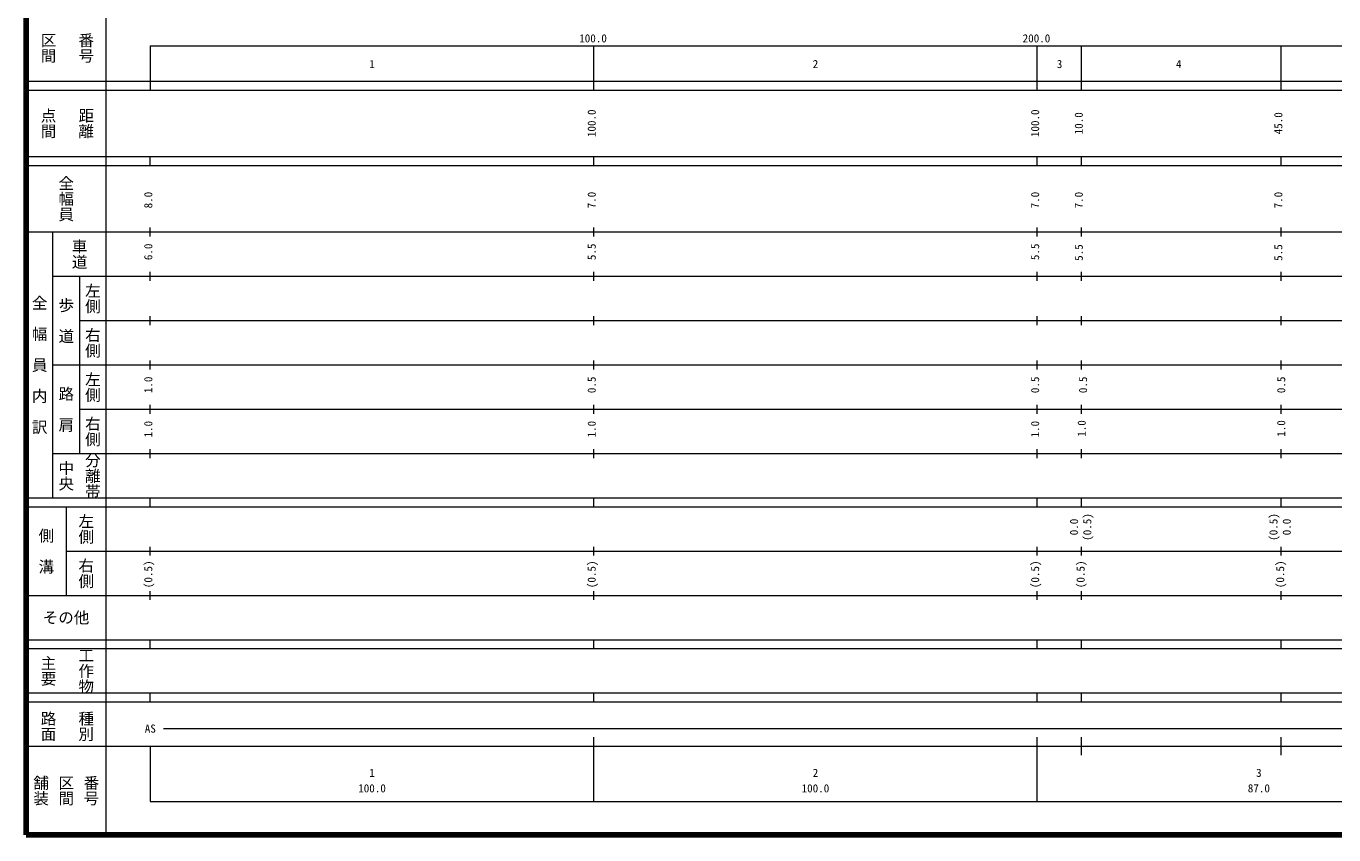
# Model space of a CAD drawing. Units: millimetres, scale not verified. Extents: x 40000 to 680000, y 20000 to 380000.
# Drawn here: x 40000 to 334910, y 20000 to 202409 of the extents above; entities that cross this region are included whole.
import ezdxf
from ezdxf.enums import TextEntityAlignment as Align

# ---------------------------------------------------------------- set-up
doc = ezdxf.new("R2010")
doc.units = ezdxf.units.MM
doc.header["$LTSCALE"] = 1000
doc.layers.add('M-TTL', color=2, linetype='Continuous', lineweight=140)
doc.layers.add('M-TTL-BAND', color=7, linetype='Continuous', lineweight=13)
doc.styles.add('@ＭＳ ゴシック', font='')
doc.styles.add('ＭＳ ゴシック', font='')
doc.styles.get('@ＭＳ ゴシック').set_extended_font_data('@MS Gothic')
doc.styles.get('ＭＳ ゴシック').set_extended_font_data('MS Gothic')

msp = doc.modelspace()

# ---------------------------------------------------------------- linework, layer by layer
at = {"layer": 'M-TTL'}
for p, q in [((40000, 380000), (40000, 20000)), ((40000, 20000), (680000, 20000))]:
    msp.add_line(p, q, dxfattribs=at)
at = {"layer": 'M-TTL-BAND'}
for p, q in [((58000, 370000), (58000, 20000)), ((68000, 198000), (68000, 188000)), ((68000, 198000), (579000, 198000)), ((168000, 188000), (168000, 198000)), ((268000, 188000), (268000, 198000)), ((278000, 188000), (278000, 198000)), ((323000, 188000), (323000, 198000)), ((40000, 190000), (579000, 190000)), ((40000, 188000), (579000, 188000)), ((40000, 173000), (579000, 173000)), ((68000, 171000), (68000, 173000)), ((168000, 171000), (168000, 173000)), ((268000, 171000), (268000, 173000)), ((278000, 171000), (278000, 173000)), ((323000, 171000), (323000, 173000)), ((40000, 171000), (579000, 171000)), ((68000, 155000), (68000, 157000)), ((168000, 155000), (168000, 157000)), ((268000, 155000), (268000, 157000)), ((278000, 155000), (278000, 157000)), ((323000, 155000), (323000, 157000)), ((40000, 156000), (579000, 156000)), ((46000, 96000), (46000, 156000)), ((46000, 146000), (579000, 146000)), ((52000, 146000), (52000, 106000)), ((68000, 145000), (68000, 147000)), ((168000, 145000), (168000, 147000)), ((268000, 145000), (268000, 147000)), ((278000, 145000), (278000, 147000)), ((323000, 145000), (323000, 147000)), ((52000, 136000), (579000, 136000)), ((68000, 135000), (68000, 137000)), ((168000, 135000), (168000, 137000)), ((268000, 135000), (268000, 137000)), ((278000, 135000), (278000, 137000)), ((323000, 135000), (323000, 137000)), ((68000, 125000), (68000, 127000)), ((168000, 125000), (168000, 127000)), ((268000, 125000), (268000, 127000)), ((278000, 125000), (278000, 127000)), ((323000, 125000), (323000, 127000)), ((46000, 126000), (579000, 126000)), ((52000, 116000), (579000, 116000)), ((68000, 115000), (68000, 117000)), ((168000, 115000), (168000, 117000)), ((268000, 115000), (268000, 117000)), ((278000, 115000), (278000, 117000)), ((323000, 115000), (323000, 117000)), ((68000, 105000), (68000, 107000)), ((168000, 105000), (168000, 107000)), ((268000, 105000), (268000, 107000)), ((278000, 105000), (278000, 107000)), ((323000, 105000), (323000, 107000)), ((46000, 106000), (579000, 106000)), ((40000, 96000), (579000, 96000)), ((68000, 94000), (68000, 96000)), ((168000, 94000), (168000, 96000)), ((268000, 94000), (268000, 96000)), ((278000, 94000), (278000, 96000)), ((323000, 94000), (323000, 96000)), ((40000, 94000), (579000, 94000)), ((49000, 94000), (49000, 74000)), ((49000, 84000), (579000, 84000)), ((68000, 83000), (68000, 85000)), ((168000, 83000), (168000, 85000)), ((268000, 83000), (268000, 85000)), ((278000, 83000), (278000, 85000)), ((323000, 83000), (323000, 85000)), ((40000, 74000), (579000, 74000)), ((68000, 73000), (68000, 75000)), ((168000, 73000), (168000, 75000)), ((268000, 73000), (268000, 75000)), ((278000, 73000), (278000, 75000)), ((323000, 73000), (323000, 75000)), ((40000, 64000), (579000, 64000)), ((40000, 62000), (579000, 62000)), ((68000, 62000), (68000, 64000)), ((168000, 62000), (168000, 64000)), ((268000, 62000), (268000, 64000)), ((278000, 62000), (278000, 64000)), ((323000, 62000), (323000, 64000)), ((40000, 52000), (579000, 52000)), ((68000, 50000), (68000, 52000)), ((168000, 50000), (168000, 52000)), ((268000, 50000), (268000, 52000)), ((278000, 50000), (278000, 52000)), ((323000, 50000), (323000, 52000)), ((40000, 50000), (579000, 50000)), ((71000, 44000), (565000, 44000)), ((168000, 27500), (168000, 42000)), ((268000, 27500), (268000, 42000)), ((278000, 38000), (278000, 42000)), ((323000, 38000), (323000, 42000)), ((40000, 40000), (579000, 40000)), ((68000, 40000), (68000, 27500)), ((68000, 27500), (579000, 27500))]:
    msp.add_line(p, q, dxfattribs=at)

# ---------------------------------------------------------------- texts
at = {"layer": 'M-TTL-BAND', "style": '@ＭＳ ゴシック'}
for s, p in [('区間', (45000, 197500)), ('番号', (53500, 197500)), ('点間', (45000, 180500)), ('距離', (53500, 180500)), ('全幅員', (49000, 163500)), ('車道', (52000, 151000)), ('全\u3000幅\u3000員\u3000内\u3000訳', (43000, 126000)), ('左側', (55000, 141000)), ('歩\u3000道', (49000, 136000)), ('右側', (55000, 131000)), ('左側', (55000, 121000)), ('路\u3000肩', (49000, 116000)), ('右側', (55000, 111000)), ('中央', (49000, 101000)), ('分離帯', (55000, 101000)), ('左側', (53500, 89000)), ('側\u3000溝', (44500, 84000)), ('右側', (53500, 79000)), ('主要', (45000, 57000)), ('工作物', (53500, 57000)), ('路面', (45000, 44500)), ('種別', (53500, 44500)), ('舗装', (43333, 30000)), ('区間', (49000, 30000)), ('番号', (54667, 30000))]:
    msp.add_text(s, height=2566, rotation=270, dxfattribs=at).set_placement(p, align=Align.MIDDLE_CENTER)
at = {"layer": 'M-TTL-BAND', "style": 'ＭＳ ゴシック'}
for s, p in [('100.0', (167844, 198195)), ('200.0', (267844, 198195)), ('1', (118000, 192405)), ('2', (218000, 192405)), ('3', (273049, 192405)), ('4', (299933, 192405)), ('AS', (68000, 42500)), ('1', (118000, 32523)), ('2', (218000, 32523)), ('3', (318000, 32523)), ('100.0', (118000, 29033)), ('100.0', (218000, 29033)), ('87.0', (318000, 29033))]:
    msp.add_text(s, height=1833, dxfattribs=at).set_placement(p, align=Align.BOTTOM_CENTER)
for s, p in [('100.0', (169000, 180500)), ('100.0', (269000, 180500)), ('10.0', (278846, 180500)), ('45.0', (323846, 180500)), ('8.0', (69000, 163174)), ('7.0', (169000, 163174)), ('7.0', (269000, 163174)), ('7.0', (278846, 163167)), ('7.0', (323846, 163167)), ('6.0', (69000, 151500)), ('5.5', (169000, 151500)), ('5.5', (269000, 151500)), ('5.5', (278846, 151341)), ('5.5', (323846, 151341)), ('1.0', (69000, 121500)), ('0.5', (169000, 121500)), ('0.5', (269000, 121500)), ('0.5', (279806, 121500)), ('0.5', (324503, 121500)), ('1.0', (69000, 111500)), ('1.0', (169000, 111500)), ('1.0', (269000, 111500)), ('1.0', (279503, 111655)), ('1.0', (324503, 111655)), ('(0.5)', (280771, 89442)), ('(0.5)', (322752, 89442)), ('0.0', (277778, 89442)), ('0.0', (325745, 89442)), ('(0.5)', (69000, 78764)), ('(0.5)', (169000, 78764)), ('(0.5)', (269000, 78764)), ('(0.5)', (279262, 78764)), ('(0.5)', (324262, 78764))]:
    msp.add_text(s, height=1833, rotation=90, dxfattribs=at).set_placement(p, align=Align.BOTTOM_CENTER)
msp.add_text('その他', height=2566, dxfattribs=at).set_placement((49000, 69000), align=Align.MIDDLE_CENTER)

doc.saveas('drawing.dxf')
